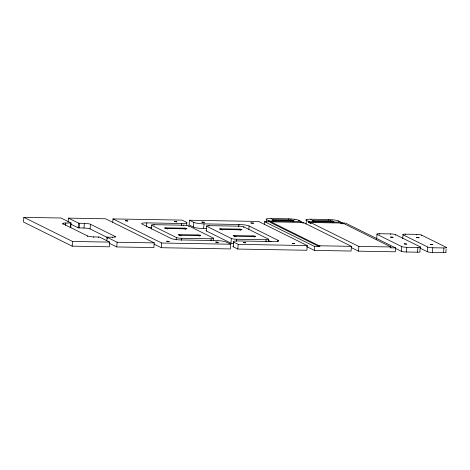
<?xml version="1.0" encoding="UTF-8"?>
<svg xmlns="http://www.w3.org/2000/svg" width="470" height="470" viewBox="0 0 470 470"><rect width="100%" height="100%" fill="white"/><g stroke="black" fill="none" stroke-linecap="round" stroke-linejoin="round"><path stroke-width="0.7" d="M62.974 223.767A4.765 0.74 4.4 0 1 65.782 223.027L71.123 223.038L61 217.998L23.858 217.351L23.5 222.046L72.18 246.157L109.316 246.803L109.675 242.109L99.54 237.097L93.753 236.886A4.765 0.74 4.4 0 1 87.649 235.993L62.974 223.767L62.927 224.355M65.6 225.377L65.782 223.027M68.115 222.151L68.426 218.127L105.562 218.779L154.242 242.89L153.884 247.584L116.742 246.938L109.187 243.19M70.247 227.809L70.606 223.115M71.076 222.992L70.741 227.756M72.18 246.157L72.539 241.463L23.858 217.351M107.06 237.344L90.093 228.943A4.765 0.74 4.4 0 0 83.989 228.05L78.143 227.815L78.502 223.121L68.426 218.127M79.16 227.962L79.518 223.268L84.347 223.356A4.765 0.74 4.4 0 1 90.457 224.249L115.132 236.469L115.085 237.056M83.989 228.05L84.347 223.356M87.602 236.58L87.649 235.993M90.093 228.943L90.457 224.249M93.712 237.473L93.753 236.886M98.535 237.556L98.583 236.968M106.772 240.605L107.048 237.156L112.324 237.209A4.765 0.74 4.4 0 0 115.132 236.469M107.36 238.889L107.407 238.302M107.448 237.714L107.495 237.127M112.735 222.263L112.994 218.908L182.066 220.113L186.39 222.257A7.943 1.228 4.4 0 1 181.714 223.491L146.804 222.88A7.943 1.228 4.4 0 0 142.128 224.114L171.08 238.454A7.943 1.228 4.4 0 0 181.255 239.947L216.171 240.558A7.943 1.228 4.4 0 1 226.346 242.05L230.746 244.23L230.382 248.924L161.31 247.714L154.072 244.13M112.277 237.797L112.324 237.209M116.742 246.938L117.106 242.238L107.031 237.25M146.493 226.904L146.804 222.88M151.399 229.113L151.692 225.3A3.971 0.617 4.4 0 1 154.031 224.684L183.741 225.206A3.971 0.617 4.4 0 1 188.834 225.953L213.509 238.172L213.304 240.81M153.99 225.271L154.031 224.684M161.31 247.714L161.668 243.019L112.994 218.908M165.787 228.72L165.857 227.838L184.258 228.162A1.986 0.306 4.4 0 1 186.884 228.538A1.986 0.306 4.4 0 1 185.632 228.843L167.232 228.52A1.986 0.306 4.4 0 1 164.606 228.144A1.986 0.306 4.4 0 1 165.857 227.838M167.185 229.107L167.232 228.52M176.191 239.87L176.368 237.52L151.692 225.3M179.475 235.805L179.569 234.63L197.97 234.953A1.986 0.306 4.4 0 1 200.596 235.329A1.986 0.306 4.4 0 1 199.345 235.635L180.944 235.311A1.986 0.306 4.4 0 1 178.318 234.935A1.986 0.306 4.4 0 1 179.569 234.63M181.561 225.5L181.714 223.491M180.897 235.899L180.944 235.311M181.303 240.323L181.455 238.267A3.971 0.617 4.4 0 1 176.368 237.52M183.7 225.788L183.741 225.206M184.193 229.043L184.258 228.162M185.585 229.43L185.632 228.843M186.702 225.095L186.884 222.751M188.787 226.534L188.834 225.953M233.337 246.045A7.943 1.228 4.4 0 0 233.414 246.873L237.814 249.053L306.887 250.257L307.251 245.563L258.571 221.452L189.492 220.242L189.134 224.942L193.458 227.081A7.943 1.228 4.4 0 0 203.633 228.573L206.547 228.626M193.458 227.081L193.816 222.386L189.492 220.242M197.905 235.834L197.97 234.953M199.298 236.222L199.345 235.635M203.633 228.573L203.998 223.879A7.943 1.228 4.4 0 1 193.816 222.386M233.414 243.73A3.971 0.617 4.4 0 1 230.97 243.178L206.295 230.958L206.659 226.264A3.971 0.617 4.4 0 1 208.997 225.647L238.707 226.164A3.971 0.617 4.4 0 1 243.795 226.91L268.47 239.13L268.264 241.774M208.95 226.234L208.997 225.647M211.012 240.84L211.165 238.789A3.971 0.617 4.4 0 0 213.509 238.172M220.753 229.677L220.818 228.802L239.224 229.119A1.986 0.306 4.4 0 1 241.85 229.495A1.986 0.306 4.4 0 1 240.599 229.801L222.192 229.483A1.986 0.306 4.4 0 1 219.566 229.107A1.986 0.306 4.4 0 1 220.818 228.802M222.145 230.065L222.192 229.483M230.97 243.178L231.334 238.484L206.659 226.264M233.414 246.873L233.772 242.179A7.943 1.228 4.4 0 1 238.449 240.946L273.358 241.557A7.943 1.228 4.4 0 0 278.034 240.323L277.935 241.662M234.442 236.768L234.53 235.593L252.936 235.917A1.986 0.306 4.4 0 1 255.562 236.287A1.986 0.306 4.4 0 1 254.311 236.592L235.905 236.275A1.986 0.306 4.4 0 1 233.279 235.899A1.986 0.306 4.4 0 1 234.53 235.593M235.864 236.862L235.905 236.275M236.263 241.286L236.422 239.23A3.971 0.617 4.4 0 1 231.334 238.484M238.66 226.751L238.707 226.164M238.748 226.499L238.907 224.49L203.998 223.879M239.154 230L239.224 229.119M237.814 249.053L238.172 244.359L233.772 242.179M240.552 230.388L240.599 229.801M243.748 227.498L243.795 226.91M248.824 229.337L249.082 225.982A7.943 1.228 4.4 0 0 238.907 224.49M252.889 236.498L252.936 235.917M254.264 237.18L254.311 236.592M264.363 224.29L264.563 221.681L303.162 222.445L351.443 246.339L351.084 251.033L314.318 250.387L306.516 246.527M266.425 222.099L266.608 219.754A7.943 1.228 4.4 0 1 271.284 218.521L288.739 218.826A7.943 1.228 4.4 0 1 298.914 220.318L301.158 221.47L269.686 220.988L266.608 219.754M265.973 241.803L266.132 239.747A3.971 0.617 4.4 0 0 268.47 239.13M268.746 221.623L268.805 220.841M269.762 221.775L269.821 220.994M270.943 222.715C270.785 220.771 271.948 222.61 270.943 222.715L318.836 246.427L319.817 246.568L319.876 245.787L351.443 246.339M271.237 219.108L271.284 218.521M272.477 220.736L272.453 219.743L273.34 219.608L291.236 219.925L293.897 220.712L275.185 220.559L272.547 219.854M273.329 220.853L273.37 220.266M273.393 220.783L273.481 219.608M275.361 221.153L275.408 220.565M288.692 219.414L288.739 218.826M290.848 221.088L290.936 219.913M292.792 221.746L292.863 220.871M292.904 221.094L292.975 220.213M293.75 221.211L293.797 220.624M294.749 219.901L294.796 219.314M298.867 220.906L298.914 220.318M300.647 221.529C299.972 222.739 301.84 222.433 301.117 221.405M302.239 223.133L302.298 222.345M303.256 223.279L303.315 222.498M306.07 223.967L306.34 220.448A7.943 1.228 4.4 0 1 311.022 219.214L328.477 219.519A7.943 1.228 4.4 0 1 338.653 221.012L340.897 222.163L309.419 221.681L306.34 220.448M306.528 220.107L306.575 219.519M311.211 222.504L310.711 222.557L310.682 223.409L308.485 222.322L308.543 221.535M308.508 222.334L309.43 222.469L309.56 221.687M310.976 219.801L311.022 219.214M312.239 221.135L312.215 220.412L312.879 220.307L330.674 220.612L333.912 221.54L315.123 221.382L312.239 220.524M313.149 221.182L313.22 220.307M313.273 222.563L313.32 221.975M313.337 221.681L313.384 221.094M315.376 221.981L315.423 221.393M314.318 250.387L314.618 246.474L264.563 221.681M318.719 246.38L318.783 245.599L270.967 221.905M328.43 220.107L328.477 219.519M330.563 222.075L330.674 220.612M332.619 222.081L332.713 220.906M332.831 222.287L332.877 221.699M333.765 222.04L333.812 221.452M338.606 221.599L338.653 221.012M340.386 222.222L340.327 223.009L345.526 223.097L395.576 247.89L395.276 251.803L358.51 251.162L351.284 247.584M340.791 222.886L340.85 222.099M341.972 223.826L342.172 223.044M342.994 223.973L343.024 223.18L390.887 246.944L358.869 246.468L310.74 222.627M358.51 251.162L358.869 246.468M376.652 239.03L377.016 234.336A3.971 0.617 4.4 0 1 379.355 233.719L390.494 233.913A3.971 0.617 4.4 0 1 395.581 234.659L420.256 246.879L419.945 250.992M379.308 234.307L379.355 233.719M390.447 234.501L390.494 233.913M395.576 247.89L390.376 247.802L390.5 247.014M390.829 246.856L390.834 247.714L390.376 247.802M395.54 235.247L395.581 234.659M419.898 251.579A3.971 0.617 4.4 0 1 417.56 252.19L406.415 251.996A3.971 0.617 4.4 0 1 401.327 251.25L401.691 246.556L377.016 234.336M402.72 238.601L403.013 234.788A3.971 0.617 4.4 0 1 405.352 234.172L416.49 234.366A3.971 0.617 4.4 0 1 421.578 235.112L446.253 247.338L446.212 247.925M405.305 234.759L405.352 234.172M406.415 251.996L406.779 247.302A3.971 0.617 4.4 0 1 401.691 246.556M416.444 234.953L416.49 234.366M417.56 252.19L417.918 247.496A3.971 0.617 4.4 0 0 420.256 246.879M421.537 235.699L421.578 235.112M446.095 249.388L445.895 252.032A3.971 0.617 4.4 0 1 443.557 252.649L432.412 252.455A3.971 0.617 4.4 0 1 427.324 251.709L427.688 247.014L403.013 234.788M432.412 252.455L432.776 247.761A3.971 0.617 4.4 0 1 427.688 247.014M443.557 252.649L443.915 247.954A3.971 0.617 4.4 0 0 446.253 247.338M311.087 223.285L310.682 223.409M309.501 222.469L342.037 223.044M148.626 227.609L151.534 227.662M181.455 238.267L211.165 238.789M236.422 239.23L266.132 239.747M72.539 241.463L109.675 242.109M117.106 242.238L154.242 242.89M161.668 243.019L230.746 244.23M238.172 244.359L307.251 245.563M406.779 247.302L417.918 247.496M432.776 247.761L443.915 247.954M314.618 246.474L319.817 246.568M79.518 223.268L78.531 223.133M319.876 245.787L318.813 245.61M342.248 223.05L342.988 223.168M420.127 248.142L427.324 251.709M395.675 248.454L401.327 251.25M249.082 225.982L278.034 240.323M268.464 240.452L271.096 241.756M70.582 224.072L78.143 227.815M206.295 230.958A3.971 0.617 4.4 0 1 206.6 230.453M376.546 238.971A3.971 0.617 4.4 0 1 376.435 238.725M125.361 220.759L127.963 220.988L125.378 220.741M174.382 221.617L176.984 221.846L174.405 221.599M166.686 241.233L169.288 241.457L166.709 241.216M201.859 222.099L204.468 222.322L201.883 222.081M215.707 242.091L218.315 242.314L215.707 242.091M250.886 222.956L253.489 223.18L250.886 222.956M243.19 242.573L245.792 242.796L243.249 242.532M292.211 243.425L294.813 243.654L292.234 243.407M390.482 237.091L393.085 237.315L390.482 237.091M404.194 243.883L406.797 244.106L404.218 243.865M416.479 237.544L419.081 237.767L416.479 237.544M430.191 244.335L432.794 244.564L430.214 244.318"/></g></svg>
